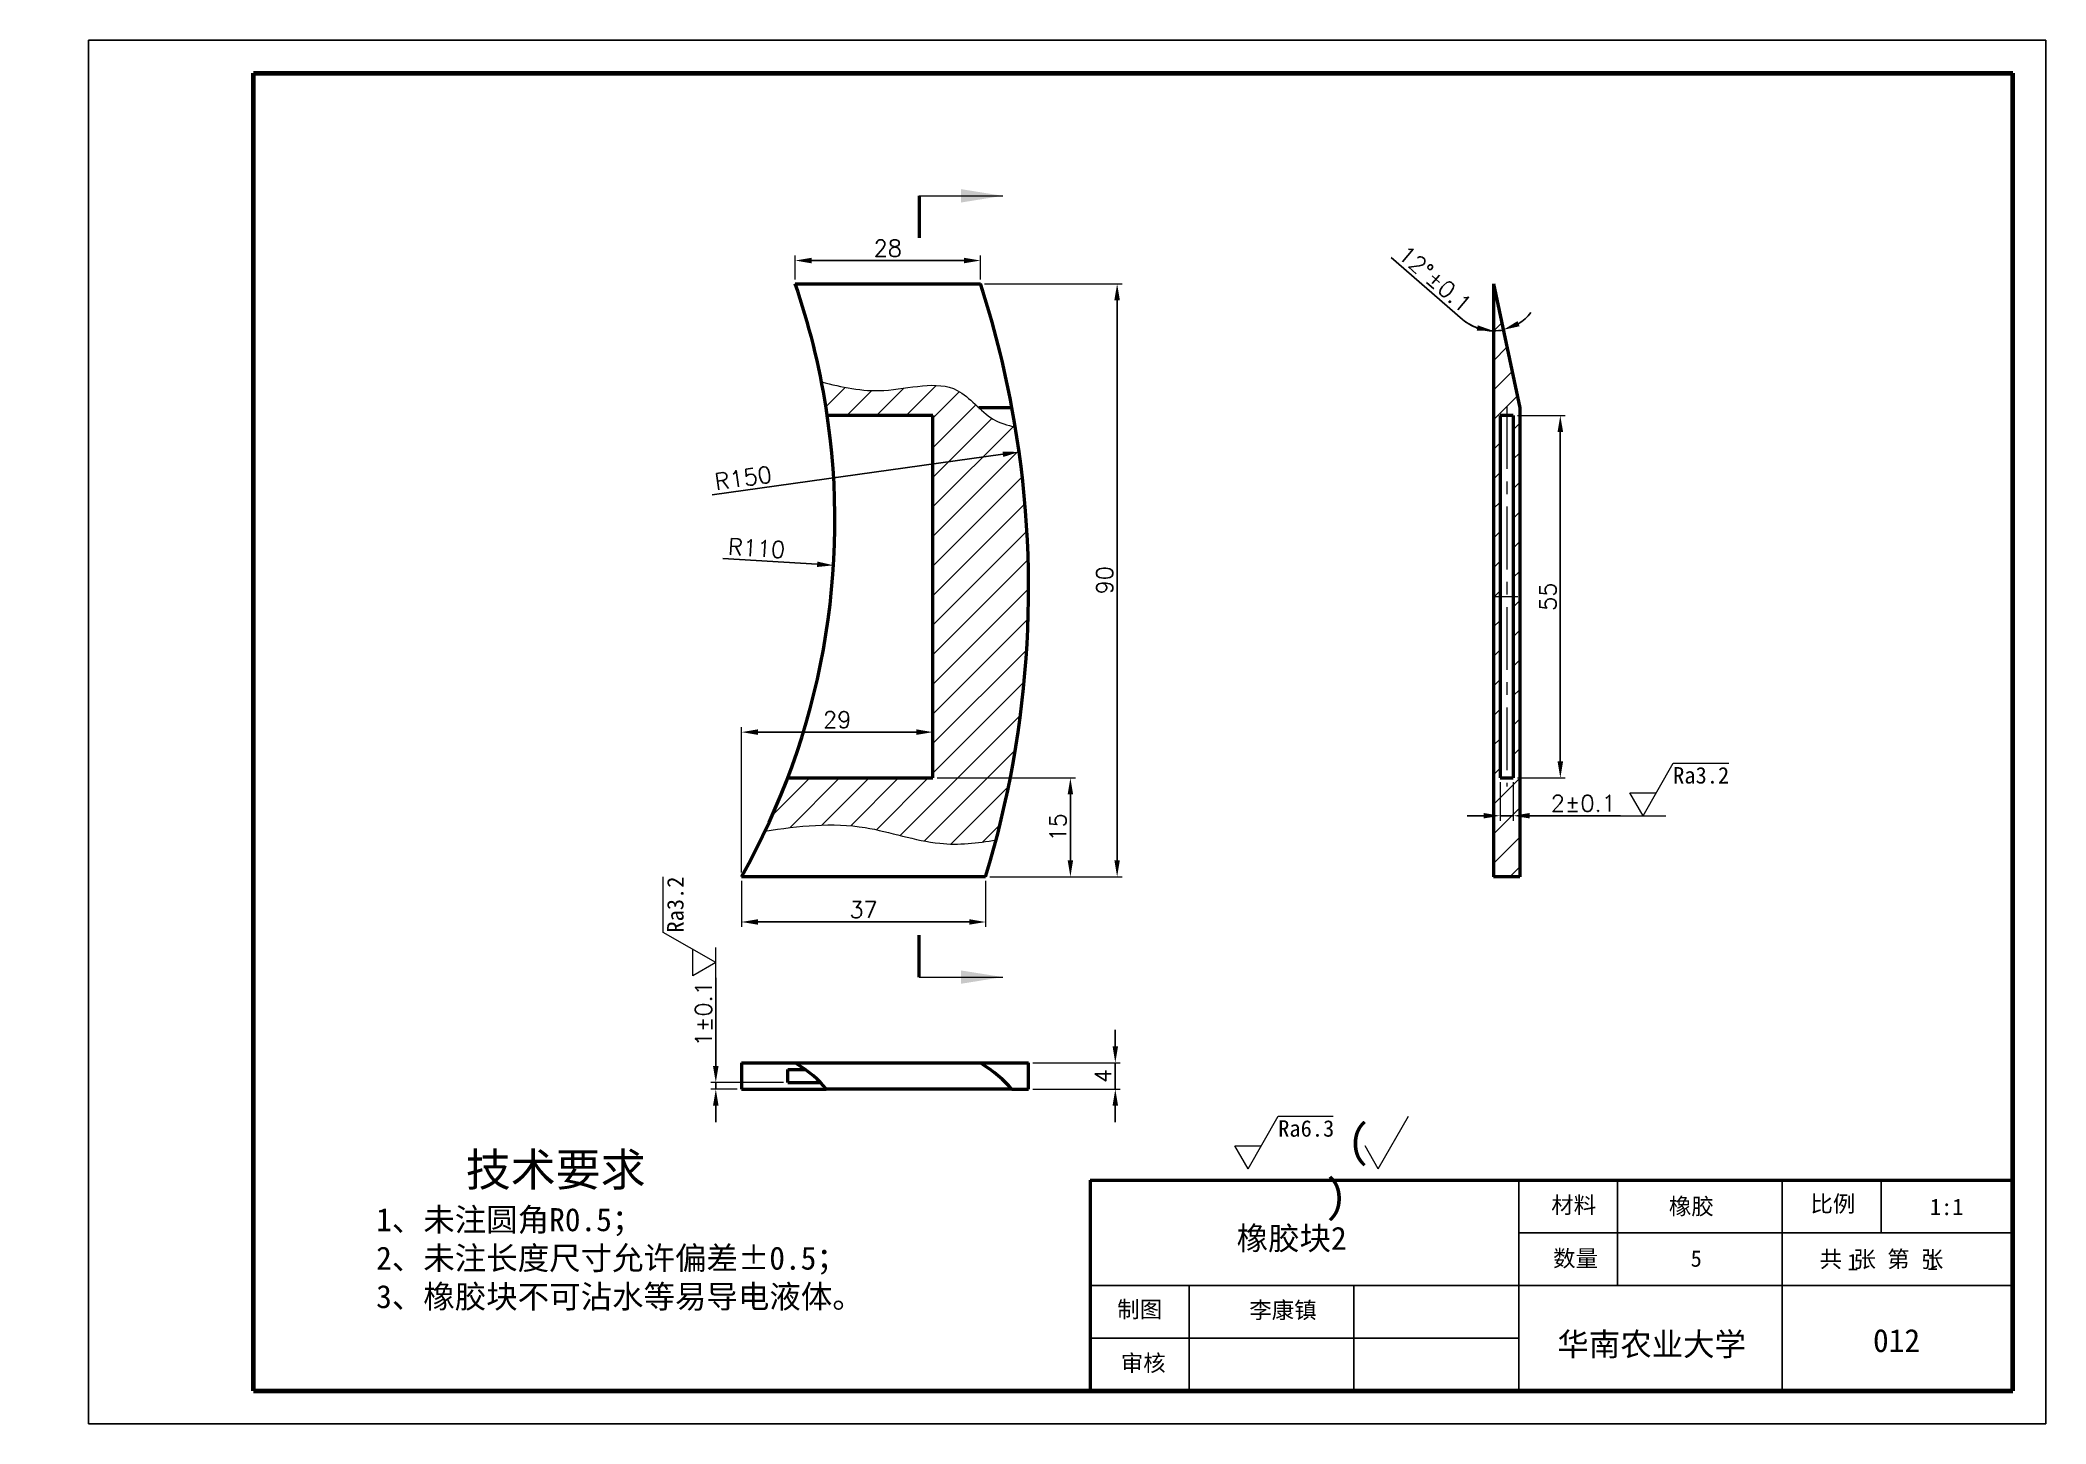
# Model space of a CAD drawing. Header units: millimetres. Extents: x 673 to 977, y 516 to 726.
import ezdxf

# ---------------------------------------------------------------- set-up
doc = ezdxf.new("R2010")
doc.units = ezdxf.units.MM
doc.header["$LTSCALE"] = 0.3
doc.linetypes.add('CENTER', pattern=[50.8, 31.75, -6.35, 6.35, -6.35])
for name, color, linetype, lineweight in [('剖面线', 190, 'Continuous', 18), ('尺寸线', 6, 'Continuous', 18), ('尺寸线 @ 1', 6, 'Continuous', 18), ('文字 @ 1', 6, 'Continuous', 18), ('粗实线', 7, 'Continuous', 50), ('粗实线 @ 1', 7, 'Continuous', 50), ('细实线', 6, 'Continuous', 18), ('细点画线', 1, 'CENTER', 18)]:
    doc.layers.add(name, color=color, linetype=linetype, lineweight=lineweight)
doc.styles.add('我的样式', font='romans.shx', dxfattribs={"height": 2.5, "bigfont": 'chineset.shx'})
doc.dimstyles.new('我的样式', dxfattribs={"dimtxt": 2.5, "dimasz": 2.5, "dimexe": 0.75, "dimexo": 0.625, "dimtad": 1, "dimdec": 1, "dimdsep": 46, "dimtxsty": '我的样式', "dimcen": 2.5, "dimclrd": 256, "dimclre": 256, "dimclrt": 256, "dimadec": 0, "dimazin": 0, "dimtp": 0.018, "dimtm": 0.018, "dimtfac": 1, "dimtdec": 1, "dimtmove": 0, "dimatfit": 3, "dimfxl": 1, "dimlwd": 25, "dimlwe": 18, "dimarcsym": 0})

# ---------------------------------------------------------------- blocks, each defined once
blk = doc.blocks.new('*D24')
at = {"layer": 'Defpoints', "color": 0, "transparency": 16777216}
for p in [(815.37, 689.37), (816.16, 599.37), (836.11, 599.37)]:
    blk.add_point(p, dxfattribs=at)
at = {"layer": '尺寸线', "linetype": 'Continuous', "lineweight": 18, "transparency": 16777216}
for p, q in [((816, 689.37), (836.86, 689.37)), ((816.78, 599.37), (836.86, 599.37))]:
    blk.add_line(p, q, dxfattribs=at)
at = {"layer": '尺寸线', "linetype": 'Continuous', "lineweight": 25, "transparency": 16777216}
blk.add_line((836.11, 686.87), (836.11, 601.87), dxfattribs=at)
at = {"layer": '尺寸线', "transparency": 16777216}
for points in [[(835.69, 686.87), (836.52, 686.87), (836.11, 689.37)], [(835.69, 601.87), (836.52, 601.87), (836.11, 599.37)]]:
    blk.add_solid(points, dxfattribs=at)
at = {"layer": '尺寸线', "transparency": 16777216, "insert": (834.23, 644.37), "char_height": 2.5, "attachment_point": 5, "rotation": 90, "style": '我的样式'}
blk.add_mtext('90', dxfattribs=at)
blk = doc.blocks.new('*D25')
at = {"layer": 'Defpoints', "color": 0, "transparency": 16777216}
for p in [(808.16, 614.37), (816.16, 599.37), (829.02, 599.37)]:
    blk.add_point(p, dxfattribs=at)
at = {"layer": '尺寸线', "linetype": 'Continuous', "lineweight": 18, "transparency": 16777216}
for p, q in [((808.78, 614.37), (829.77, 614.37)), ((816.78, 599.37), (829.77, 599.37))]:
    blk.add_line(p, q, dxfattribs=at)
at = {"layer": '尺寸线', "linetype": 'Continuous', "lineweight": 25, "transparency": 16777216}
blk.add_line((829.02, 611.87), (829.02, 601.87), dxfattribs=at)
at = {"layer": '尺寸线', "transparency": 16777216}
for points in [[(828.6, 611.87), (829.43, 611.87), (829.02, 614.37)], [(828.6, 601.87), (829.43, 601.87), (829.02, 599.37)]]:
    blk.add_solid(points, dxfattribs=at)
at = {"layer": '尺寸线', "transparency": 16777216, "insert": (827.14, 606.87), "char_height": 2.5, "attachment_point": 5, "rotation": 90, "style": '我的样式'}
blk.add_mtext('15', dxfattribs=at)
blk = doc.blocks.new('*D26')
at = {"layer": 'Defpoints', "color": 0, "transparency": 16777216}
for p in [(779.09, 621.32), (808.16, 614.37), (779.09, 599.37)]:
    blk.add_point(p, dxfattribs=at)
at = {"layer": '尺寸线', "linetype": 'Continuous', "lineweight": 18, "transparency": 16777216}
for p, q in [((779.09, 600), (779.09, 622.07)), ((808.16, 615), (808.16, 622.07))]:
    blk.add_line(p, q, dxfattribs=at)
at = {"layer": '尺寸线', "linetype": 'Continuous', "lineweight": 25, "transparency": 16777216}
blk.add_line((805.66, 621.32), (781.59, 621.32), dxfattribs=at)
at = {"layer": '尺寸线', "transparency": 16777216}
for points in [[(781.59, 621.74), (781.59, 620.91), (779.09, 621.32)], [(805.66, 621.74), (805.66, 620.91), (808.16, 621.32)]]:
    blk.add_solid(points, dxfattribs=at)
at = {"layer": '尺寸线', "transparency": 16777216, "insert": (793.63, 623.2), "char_height": 2.5, "attachment_point": 5, "style": '我的样式'}
blk.add_mtext('{\\Fromans,chineset|c134;29}', dxfattribs=at)
blk = doc.blocks.new('*D27')
at = {"layer": 'Defpoints', "color": 0, "transparency": 16777216}
for p in [(896.22, 669.37), (896.22, 614.37), (903.36, 614.37)]:
    blk.add_point(p, dxfattribs=at)
at = {"layer": '尺寸线', "linetype": 'Continuous', "lineweight": 18, "transparency": 16777216}
for p, q in [((896.84, 669.37), (904.11, 669.37)), ((896.84, 614.37), (904.11, 614.37))]:
    blk.add_line(p, q, dxfattribs=at)
at = {"layer": '尺寸线', "linetype": 'Continuous', "lineweight": 25, "transparency": 16777216}
blk.add_line((903.36, 666.87), (903.36, 616.87), dxfattribs=at)
at = {"layer": '尺寸线', "transparency": 16777216}
for points in [[(902.94, 666.87), (903.78, 666.87), (903.36, 669.37)], [(902.94, 616.87), (903.78, 616.87), (903.36, 614.37)]]:
    blk.add_solid(points, dxfattribs=at)
at = {"layer": '尺寸线', "transparency": 16777216, "insert": (901.49, 641.87), "char_height": 2.5, "attachment_point": 5, "rotation": 90, "style": '我的样式'}
blk.add_mtext('55', dxfattribs=at)
blk = doc.blocks.new('*D28')
at = {"layer": 'Defpoints', "color": 0, "transparency": 16777216}
for p in [(894.22, 614.37), (896.22, 614.37), (896.22, 608.63)]:
    blk.add_point(p, dxfattribs=at)
at = {"layer": '尺寸线', "linetype": 'Continuous', "lineweight": 18, "transparency": 16777216}
for p, q in [((894.22, 613.75), (894.22, 607.88)), ((896.22, 613.75), (896.22, 607.88))]:
    blk.add_line(p, q, dxfattribs=at)
at = {"layer": '尺寸线', "linetype": 'Continuous', "lineweight": 25, "transparency": 16777216}
for p, q in [((891.72, 608.63), (889.22, 608.63)), ((894.22, 608.63), (896.22, 608.63)), ((898.72, 608.63), (912.47, 608.63))]:
    blk.add_line(p, q, dxfattribs=at)
at = {"layer": '尺寸线', "transparency": 16777216}
for points in [[(891.72, 609.05), (891.72, 608.22), (894.22, 608.63)], [(898.72, 609.05), (898.72, 608.22), (896.22, 608.63)]]:
    blk.add_solid(points, dxfattribs=at)
at = {"layer": '尺寸线', "transparency": 16777216, "insert": (906.84, 610.51), "char_height": 2.5, "attachment_point": 5, "style": '我的样式'}
blk.add_mtext('{\\Fromans,chineset|c134;2%%P0.1}', dxfattribs=at)
blk = doc.blocks.new('*D29')
at = {"layer": 'Defpoints', "color": 0, "transparency": 16777216}
for p in [(822.68, 571.14), (835.83, 571.14), (822.68, 567.14)]:
    blk.add_point(p, dxfattribs=at)
at = {"layer": '尺寸线', "linetype": 'Continuous', "lineweight": 25, "transparency": 16777216}
for p, q in [((835.83, 573.64), (835.83, 576.14)), ((835.83, 567.14), (835.83, 571.14)), ((835.83, 564.64), (835.83, 562.14))]:
    blk.add_line(p, q, dxfattribs=at)
at = {"layer": '尺寸线', "linetype": 'Continuous', "lineweight": 18, "transparency": 16777216}
for p, q in [((823.31, 571.14), (836.58, 571.14)), ((823.31, 567.14), (836.58, 567.14))]:
    blk.add_line(p, q, dxfattribs=at)
at = {"layer": '尺寸线', "transparency": 16777216}
for points in [[(835.42, 573.64), (836.25, 573.64), (835.83, 571.14)], [(835.42, 564.64), (836.25, 564.64), (835.83, 567.14)]]:
    blk.add_solid(points, dxfattribs=at)
at = {"layer": '尺寸线', "transparency": 16777216, "insert": (833.96, 569.14), "char_height": 2.5, "attachment_point": 5, "rotation": 90, "style": '我的样式'}
blk.add_mtext('4', dxfattribs=at)
blk = doc.blocks.new('*D30')
at = {"layer": 'Defpoints', "color": 0, "transparency": 16777216}
for p in [(815.37, 692.89), (787.25, 689.37), (815.37, 689.37)]:
    blk.add_point(p, dxfattribs=at)
at = {"layer": '尺寸线', "linetype": 'Continuous', "lineweight": 18, "transparency": 16777216}
for p, q in [((787.25, 690), (787.25, 693.64)), ((815.37, 690), (815.37, 693.64))]:
    blk.add_line(p, q, dxfattribs=at)
at = {"layer": '尺寸线', "linetype": 'Continuous', "lineweight": 25, "transparency": 16777216}
blk.add_line((789.75, 692.89), (812.87, 692.89), dxfattribs=at)
at = {"layer": '尺寸线', "transparency": 16777216}
for points in [[(789.75, 693.31), (789.75, 692.47), (787.25, 692.89)], [(812.87, 693.31), (812.87, 692.47), (815.37, 692.89)]]:
    blk.add_solid(points, dxfattribs=at)
at = {"layer": '尺寸线', "transparency": 16777216, "insert": (801.31, 694.76), "char_height": 2.5, "attachment_point": 5, "style": '我的样式'}
blk.add_mtext('{\\Fromans,chineset|c134;28}', dxfattribs=at)
blk = doc.blocks.new('*D31')
at = {"layer": 'Defpoints', "color": 0, "transparency": 16777216}
for p in [(779.09, 599.37), (816.16, 599.37), (816.16, 592.51)]:
    blk.add_point(p, dxfattribs=at)
at = {"layer": '尺寸线', "linetype": 'Continuous', "lineweight": 18, "transparency": 16777216}
for p, q in [((779.09, 598.75), (779.09, 591.76)), ((816.16, 598.75), (816.16, 591.76))]:
    blk.add_line(p, q, dxfattribs=at)
at = {"layer": '尺寸线', "linetype": 'Continuous', "lineweight": 25, "transparency": 16777216}
blk.add_line((781.59, 592.51), (813.66, 592.51), dxfattribs=at)
at = {"layer": '尺寸线', "transparency": 16777216}
for points in [[(781.59, 592.93), (781.59, 592.1), (779.09, 592.51)], [(813.66, 592.93), (813.66, 592.1), (816.16, 592.51)]]:
    blk.add_solid(points, dxfattribs=at)
at = {"layer": '尺寸线', "transparency": 16777216, "insert": (797.63, 594.39), "char_height": 2.5, "attachment_point": 5, "style": '我的样式'}
blk.add_mtext('{\\Fromans,chineset|c134;37}', dxfattribs=at)
blk = doc.blocks.new('*D32')
at = {"layer": 'Defpoints', "color": 0, "transparency": 16777216}
for p in [(683.29, 653.43), (793.08, 646.64)]:
    blk.add_point(p, dxfattribs=at)
at = {"layer": '尺寸线', "linetype": 'Continuous', "lineweight": 25, "transparency": 16777216}
blk.add_line((776.27, 647.68), (790.59, 646.79), dxfattribs=at)
at = {"layer": '尺寸线', "transparency": 16777216}
blk.add_solid([(790.61, 647.21), (790.56, 646.38), (793.08, 646.64)], dxfattribs=at)
at = {"layer": '尺寸线', "transparency": 16777216, "insert": (781.4, 649.24), "char_height": 2.5, "attachment_point": 5, "rotation": 356.4626, "style": '我的样式'}
blk.add_mtext('R110', dxfattribs=at)
blk = doc.blocks.new('*D33')
at = {"layer": 'Defpoints', "color": 0, "transparency": 16777216}
for p in [(821.24, 663.84), (672.68, 643.13)]:
    blk.add_point(p, dxfattribs=at)
at = {"layer": '尺寸线', "linetype": 'Continuous', "lineweight": 25, "transparency": 16777216}
blk.add_line((774.64, 657.34), (818.77, 663.49), dxfattribs=at)
at = {"layer": '尺寸线', "transparency": 16777216}
blk.add_solid([(818.71, 663.9), (818.83, 663.08), (821.24, 663.84)], dxfattribs=at)
at = {"layer": '尺寸线', "transparency": 16777216, "insert": (779.37, 659.89), "char_height": 2.5, "attachment_point": 5, "rotation": 7.9357, "style": '我的样式'}
blk.add_mtext('R150', dxfattribs=at)
blk = doc.blocks.new('*D34')
at = {"layer": 'Defpoints', "color": 0, "transparency": 16777216}
for p in [(775.21, 567.14), (779.09, 567.14), (786.13, 568.14)]:
    blk.add_point(p, dxfattribs=at)
at = {"layer": '尺寸线', "linetype": 'Continuous', "lineweight": 25, "transparency": 16777216}
for p, q in [((775.21, 570.64), (775.21, 584.03)), ((775.21, 567.14), (775.21, 568.14)), ((775.21, 564.64), (775.21, 562.14))]:
    blk.add_line(p, q, dxfattribs=at)
at = {"layer": '尺寸线', "linetype": 'Continuous', "lineweight": 18, "transparency": 16777216}
for p, q in [((785.5, 568.14), (774.46, 568.14)), ((778.47, 567.14), (774.46, 567.14))]:
    blk.add_line(p, q, dxfattribs=at)
at = {"layer": '尺寸线', "transparency": 16777216}
for points in [[(774.79, 570.64), (775.63, 570.64), (775.21, 568.14)], [(774.79, 564.64), (775.63, 564.64), (775.21, 567.14)]]:
    blk.add_solid(points, dxfattribs=at)
at = {"layer": '尺寸线', "transparency": 16777216, "insert": (773.34, 578.58), "char_height": 2.5, "attachment_point": 5, "rotation": 90, "style": '我的样式'}
blk.add_mtext('{\\Fromans,chineset|c134;1%%P0.1}', dxfattribs=at)
blk = doc.blocks.new('Ra3.2')
at = {"layer": '尺寸线'}
for p, q in [((0, 0), (4.56, 8)), ((4.56, 8), (13.02, 8)), ((-2, 3.5), (2, 3.5)), ((0, 0), (-2, 3.5))]:
    blk.add_line(p, q, dxfattribs=at)
at = {"layer": '尺寸线 @ 1', "insert": (4.56, 7.39), "char_height": 2.5, "attachment_point": 1, "style": '我的样式'}
blk.add_mtext_dynamic_manual_height_columns('{\\f@SimSun|b0|i0|c134|p2;Ra3.2}', width=5.0807, gutter_width=12.5, heights=[0], dxfattribs=at)
blk = doc.blocks.new('*D35')
at = {"layer": 'Defpoints', "color": 0, "transparency": 16777216}
for p in [(893.22, 689.37), (893.22, 689.37), (894.21, 682.28), (897.22, 670.55), (893.22, 599.37)]:
    blk.add_point(p, dxfattribs=at)
at = {"layer": '尺寸线', "linetype": 'Continuous', "lineweight": 25, "transparency": 16777216}
blk.add_line((888.53, 683.96), (877.69, 693.35), dxfattribs=at)
for start, end in [(302.1212, 322.2423), (229.1014, 270), (229.7577, 249.8788), (270, 282)]:
    blk.add_arc((893.22, 689.37), 7.16, start, end, dxfattribs=at)
at = {"layer": '尺寸线', "transparency": 16777216}
for points in [[(890.83, 683.06), (890.68, 682.24), (893.22, 682.21)], [(897.18, 682.92), (896.86, 683.7), (894.7, 682.37)]]:
    blk.add_solid(points, dxfattribs=at)
at = {"layer": '尺寸线', "transparency": 16777216, "insert": (884.34, 690.08), "char_height": 2.5, "attachment_point": 5, "rotation": 319.1014, "style": '我的样式'}
blk.add_mtext('{\\Fromans,chineset|c134;12°%%P0.1}', dxfattribs=at)
blk = doc.blocks.new('其余6.3')
at = {"layer": '尺寸线'}
for p, q in [((-33.07, 5.23), (-28.51, 13.23)), ((-28.51, 13.23), (-20.17, 13.23)), ((-13.33, 5.23), (-8.76, 13.23)), ((-35.07, 8.73), (-31.07, 8.73)), ((-33.07, 5.23), (-35.07, 8.73)), ((-13.33, 5.23), (-15.33, 8.73))]:
    blk.add_line(p, q, dxfattribs=at)
at = {"layer": '尺寸线 @ 1', "attachment_point": 1, "style": '我的样式'}
for s, width, insert, char_height in [('{\\fSimSun|b0|i0|c134|p2;Ra6.3}', 5.0807, (-28.51, 12.62), 2.5), ('{\\fSimSun|b0|i0|c134|p2; \\fSTSong|b0|i0|c134|p2;(    )}', 20.1828, (-21.43, 11.96), 5)]:
    blk.add_mtext_dynamic_manual_height_columns(s, width=width, gutter_width=12.5, heights=[0], dxfattribs=dict(at, insert=insert, char_height=char_height))

msp = doc.modelspace()

# ---------------------------------------------------------------- hatches: boundary and pattern name
at = {"layer": '剖面线'}
h = msp.add_hatch(dxfattribs=at)
h.set_pattern_fill('ANSI31', color=256)
h.paths.add_polyline_path([(893.22, 689.37), (893.22, 599.37), (897.22, 599.37), (897.22, 670.55)])
h.paths.add_polyline_path([(896.22, 669.37), (896.22, 614.37), (894.22, 614.37), (894.22, 669.37)], flags=16)
h = msp.add_hatch(dxfattribs=at)
h.set_pattern_fill('ANSI31', color=256)
edge = h.paths.add_edge_path()
edge.add_spline(control_points=[(820.66, 667.64), (819.46, 667.86), (817.45, 668.48), (815.81, 669.92), (815.13, 670.55)], knot_values=[27.859913, 27.859913, 27.859913, 27.859913, 31.511291, 34.233904, 34.233904, 34.233904, 34.233904], degree=3, periodic=0)
edge.add_spline(control_points=[(815.13, 670.55), (814.06, 671.54), (810.32, 675.32), (801.02, 672.23), (794.3, 673.65), (791.26, 674.5)], knot_values=[2.968719, 2.968719, 2.968719, 2.968719, 7.201574, 18.367984, 27.859913, 27.859913, 27.859913, 27.859913], degree=3, periodic=0)
edge.add_arc((683.29, 653.43), 110, 8.957, 11.0436, ccw=False)
edge.add_arc((683.29, 653.43), 110, 8.3345, 8.957, ccw=False)
edge.add_line((792.13, 669.37), (808.16, 669.37))
edge.add_line((808.16, 669.37), (808.16, 639.84))
edge.add_line((808.16, 639.84), (808.16, 614.37))
edge.add_line((808.16, 614.37), (786.13, 614.37))
edge.add_arc((683.29, 653.43), 110, 334.6183, 339.2036, ccw=False)
edge.add_spline(control_points=[(782.67, 606.27), (787.78, 607.12), (796.74, 608.05), (808.25, 603.79), (814.9, 604.44), (817.75, 604.99)], knot_values=[4.677278, 4.677278, 4.677278, 4.677278, 19.954492, 31.548975, 40.207703, 40.207703, 40.207703, 40.207703], degree=3, periodic=0)
edge.add_arc((672.68, 643.13), 150, 345.2728, 369.4066)

# ---------------------------------------------------------------- linework, layer by layer
at = {"color": 3, "lineweight": -3}
for p, q in [((680.04, 516.34), (680.04, 726.34)), ((680.04, 726.34), (977.04, 726.34)), ((977.04, 516.34), (977.04, 726.34)), ((897.04, 553.34), (897.04, 521.34)), ((912.04, 553.34), (912.04, 537.34)), ((937.04, 553.34), (937.04, 521.34)), ((952.04, 553.34), (952.04, 545.34)), ((897.04, 545.34), (972.04, 545.34)), ((832.04, 537.34), (972.04, 537.34)), ((847.04, 537.34), (847.04, 521.34)), ((872.04, 537.34), (872.04, 521.34)), ((832.04, 529.34), (897.04, 529.34)), ((680.04, 516.34), (977.04, 516.34))]:
    msp.add_line(p, q, dxfattribs=at)
at = {"lineweight": 70}
for p, q in [((705.04, 521.34), (705.04, 721.34)), ((705.04, 721.34), (972.04, 721.34)), ((972.04, 521.34), (972.04, 721.34)), ((705.04, 521.34), (972.04, 521.34))]:
    msp.add_line(p, q, dxfattribs=at)
at = {"lineweight": 50}
for q in [(972.04, 553.34), (832.04, 521.34)]:
    msp.add_line((832.04, 553.34), q, dxfattribs=at)
at = {"layer": '尺寸线'}
for p, q in [((912.47, 608.63), (919.38, 608.63)), ((775.21, 584.03), (775.21, 588.66))]:
    msp.add_line(p, q, dxfattribs=at)
at = {"layer": '粗实线'}
for p, q in [((806.05, 702.71), (806.05, 696.36)), ((787.25, 689.37), (815.37, 689.37)), ((893.22, 689.37), (897.22, 670.55)), ((893.22, 689.37), (893.22, 599.37)), ((820.15, 670.55), (815.13, 670.55)), ((897.22, 670.55), (897.22, 599.37)), ((808.16, 669.37), (792.13, 669.37)), ((808.16, 639.84), (808.16, 669.37)), ((896.22, 669.37), (894.22, 669.37)), ((894.22, 669.37), (894.22, 614.37)), ((896.22, 669.37), (896.22, 614.37)), ((808.16, 614.37), (808.16, 639.84)), ((786.13, 614.37), (808.16, 614.37)), ((894.22, 614.37), (896.22, 614.37)), ((816.16, 599.37), (779.09, 599.37)), ((897.22, 599.37), (893.22, 599.37)), ((806.05, 584.15), (806.05, 590.5)), ((779.09, 571.14), (779.09, 567.14)), ((779.09, 571.14), (787.25, 571.14)), ((786.13, 570.14), (788.76, 570.14)), ((786.13, 568.14), (786.13, 570.14)), ((787.25, 571.14), (815.37, 571.14)), ((815.37, 571.14), (822.68, 571.14)), ((822.68, 567.14), (822.68, 571.14)), ((779.09, 567.14), (791.95, 567.14)), ((786.13, 568.14), (791.1, 568.14)), ((820.15, 567.14), (791.95, 567.14)), ((820.15, 567.14), (822.68, 567.14))]:
    msp.add_line(p, q, dxfattribs=at)
for centre, radius, start, end in [((683.29, 653.43), 110, 8.957, 19.0728), ((672.68, 643.13), 150, 10.5352, 17.9565), ((683.29, 653.43), 110, 330.5666, 8.957), ((672.68, 643.13), 150, 343.04, 10.5352)]:
    msp.add_arc(centre, radius, start, end, dxfattribs=at)
for centre, major_axis, start_param, end_param in [((683.29, 563.5), (110, 0), 0.156328, 0.332884), ((672.68, 561.31), (150, 0), 0.183873, 0.313401)]:
    msp.add_ellipse(centre, major_axis=major_axis, ratio=0.212557, start_param=start_param, end_param=end_param, dxfattribs=at)
at = {"layer": '细实线'}
for p, q in [((806.05, 702.71), (818.75, 702.71)), ((806.05, 584.15), (818.75, 584.15))]:
    msp.add_line(p, q, dxfattribs=at)
for points, knots in [([(791.26, 674.5), (794.3, 673.65), (801.02, 672.23), (811.34, 675.66), (816.12, 668.89), (819.46, 667.86), (820.66, 667.64)], [2.968719, 2.968719, 2.968719, 2.968719, 12.460649, 23.627058, 30.582527, 34.233904, 34.233904, 34.233904, 34.233904]), ([(782.67, 606.27), (787.78, 607.12), (796.74, 608.05), (808.25, 603.79), (814.9, 604.44), (817.75, 604.99)], [4.677278, 4.677278, 4.677278, 4.677278, 19.954492, 31.548975, 40.207703, 40.207703, 40.207703, 40.207703])]:
    msp.add_open_spline(points, degree=3, knots=knots, dxfattribs=at)
for points in [[(818.75, 702.71), (812.4, 703.73), (812.4, 701.69)], [(818.75, 584.15), (812.4, 585.16), (812.4, 583.13)]]:
    msp.add_solid(points, dxfattribs=at)
at = {"layer": '细点画线'}
for p, q in [((895.22, 670.79), (895.22, 613.06)), ((896.93, 641.87), (893.49, 641.87))]:
    msp.add_line(p, q, dxfattribs=at)

# ---------------------------------------------------------------- block references
at = {"layer": '尺寸线'}
for name, p in [('Ra3.2', (915.92, 608.63)), ('其余6.3', (889.06, 549.81))]:
    msp.add_blockref(name, p, dxfattribs=at)
at = {"layer": '尺寸线', "rotation": 90}
msp.add_blockref('Ra3.2', (775.21, 586.34), dxfattribs=at)

# ---------------------------------------------------------------- texts
at = {"layer": '文字 @ 1', "insert": (723.67, 557.42), "char_height": 2.5, "attachment_point": 1, "style": '我的样式'}
msp.add_mtext_dynamic_manual_height_columns('{\\fSimSun|b0|i0|c134|p2;\\H2x;    技术要求\\Fromans,chineset|c134;\\H0.7x;\\P\\fSimSun|b0|i0|c134|p2;1、未注圆角R0.5；\\P2、未注长度尺寸允许偏差±0.5；\\P3、橡胶块不可沾水等易导电液体。}', width=87.4691, gutter_width=12.5, heights=[0], dxfattribs=at)
at = {"layer": '粗实线 @ 1', "color": 4, "lineweight": -3, "attachment_point": 1, "style": '我的样式'}
for s, width, insert, char_height in [('{\\fSimSun|b0|i0|c134|p2;材料}', 15, (901.98, 550.81), 2.5), ('{\\fSimSun|b0|i0|c134|p2;橡胶}', 15, (919.83, 550.61), 2.5), ('{\\fSimSun|b0|i0|c134|p2;比例}', 15, (941.31, 551), 2.5), ('{\\fSimSun|b0|i0|c134|p2;1:1}', 15, (959.44, 550.52), 2.5), ('{\\fSimSun|b0|i0|c134|p2;橡胶块2}', 21.2636, (854.24, 546.26), 3.5), ('{\\fSimSun|b0|i0|c134|p2;数量}', 15, (902.26, 542.71), 2.5), ('{\\fSimSun|b0|i0|c134|p2;5}', 15, (923.13, 542.69), 2.5), ('\\pi14.278;{\\fSimSun|b0|i0|c134|p2;共\\Fromans,chineset|c134; \\fSimSun|b0|i0|c134|p2;张\\Fromans,chineset|c134; \\fSimSun|b0|i0|c134|p2;第\\Fromans,chineset|c134; \\fSimSun|b0|i0|c134|p2;张}', 50, (928.43, 542.6), 2.5), ('{\\fSimSun|b0|i0|c134|p2;1}', 15, (946.87, 542.15), 2.5), ('{\\fSimSun|b0|i0|c134|p2;1}', 15, (958.96, 542.19), 2.5), ('{\\fSimSun|b0|i0|c134|p2;制图}', 15, (836.12, 534.98), 2.5), ('{\\fSimSun|b0|i0|c134|p2;李康镇}', 15, (856.16, 534.86), 2.5), ('{\\fSimSun|b0|i0|c134|p2;华南农业大学}', 29.8029, (902.9, 530.18), 3.5), ('{\\fSimSun|b0|i0|c134|p2;012}', 16.1237, (950.81, 530.74), 3.5), ('{\\fSimSun|b0|i0|c134|p2;审核}', 15, (836.66, 526.82), 2.5)]:
    msp.add_mtext_dynamic_manual_height_columns(s, width=width, gutter_width=12.5, heights=[0], dxfattribs=dict(at, insert=insert, char_height=char_height))

# ---------------------------------------------------------------- dimensions: what is measured, and where the dimension line sits
at = {"layer": '尺寸线'}
for base, p1, p2, text, picture, middle in [((815.37, 692.89), (787.25, 689.37), (815.37, 689.37), '{\\Fromans,chineset|c134;28}', '*D30', (801.31, 694.76)), ((779.09, 621.32), (808.16, 614.37), (779.09, 599.37), '{\\Fromans,chineset|c134;29}', '*D26', (793.63, 623.2)), ((896.22, 608.63), (894.22, 614.37), (896.22, 614.37), '{\\Fromans,chineset|c134;<>%%P0.1}', '*D28', (906.84, 610.51)), ((816.16, 592.51), (779.09, 599.37), (816.16, 599.37), '{\\Fromans,chineset|c134;37}', '*D31', (797.63, 594.39))]:
    dim = msp.add_linear_dim(base=base, p1=p1, p2=p2, text=text, dimstyle='我的样式', dxfattribs=at)
    dim.commit()
    dim.dimension.update_dxf_attribs({"geometry": picture, "text_midpoint": middle})
dim = msp.add_angular_dim_2l(base=(894.21, 682.28), line1=((893.22, 689.37), (893.22, 599.37)), line2=((893.22, 689.37), (897.22, 670.55)), text='{\\Fromans,chineset|c134;<>%%P0.1}', dimstyle='我的样式', dxfattribs=at)
dim.commit()
dim.dimension.update_dxf_attribs({"geometry": '*D35', "text_midpoint": (884.34, 690.08)})
for base, p1, p2, picture, middle in [((836.11, 599.37), (815.37, 689.37), (816.16, 599.37), '*D24', (834.23, 644.37)), ((903.36, 614.37), (896.22, 669.37), (896.22, 614.37), '*D27', (901.49, 641.87)), ((829.02, 599.37), (808.16, 614.37), (816.16, 599.37), '*D25', (827.14, 606.87))]:
    dim = msp.add_linear_dim(base=base, p1=p1, p2=p2, angle=90, dimstyle='我的样式', dxfattribs=at)
    dim.commit()
    dim.dimension.update_dxf_attribs({"geometry": picture, "text_midpoint": middle})
for center, mpoint, picture, middle in [((672.68, 643.13), (821.24, 663.84), '*D33', (779.63, 658.03)), ((683.29, 653.43), (793.08, 646.64), '*D32', (781.29, 647.37))]:
    dim = msp.add_radius_dim(center=center, mpoint=mpoint, dimstyle='我的样式', dxfattribs=at)
    dim.commit()
    dim.dimension.update_dxf_attribs({"geometry": picture, "text_midpoint": middle, "dimtype": 164})
dim = msp.add_linear_dim(base=(775.21, 567.14), p1=(786.13, 568.14), p2=(779.09, 567.14), angle=90, text='{\\Fromans,chineset|c134;<>%%P0.1}', dimstyle='我的样式', dxfattribs=at)
dim.commit()
dim.dimension.update_dxf_attribs({"geometry": '*D34', "text_midpoint": (775.21, 578.58), "dimtype": 160})
dim = msp.add_linear_dim(base=(835.83, 571.14), p1=(822.68, 567.14), p2=(822.68, 571.14), angle=90, dimstyle='我的样式', dxfattribs=at)
dim.commit()
dim.dimension.update_dxf_attribs({"geometry": '*D29', "text_midpoint": (835.83, 569.14), "dimtype": 160})

doc.saveas('drawing.dxf')
